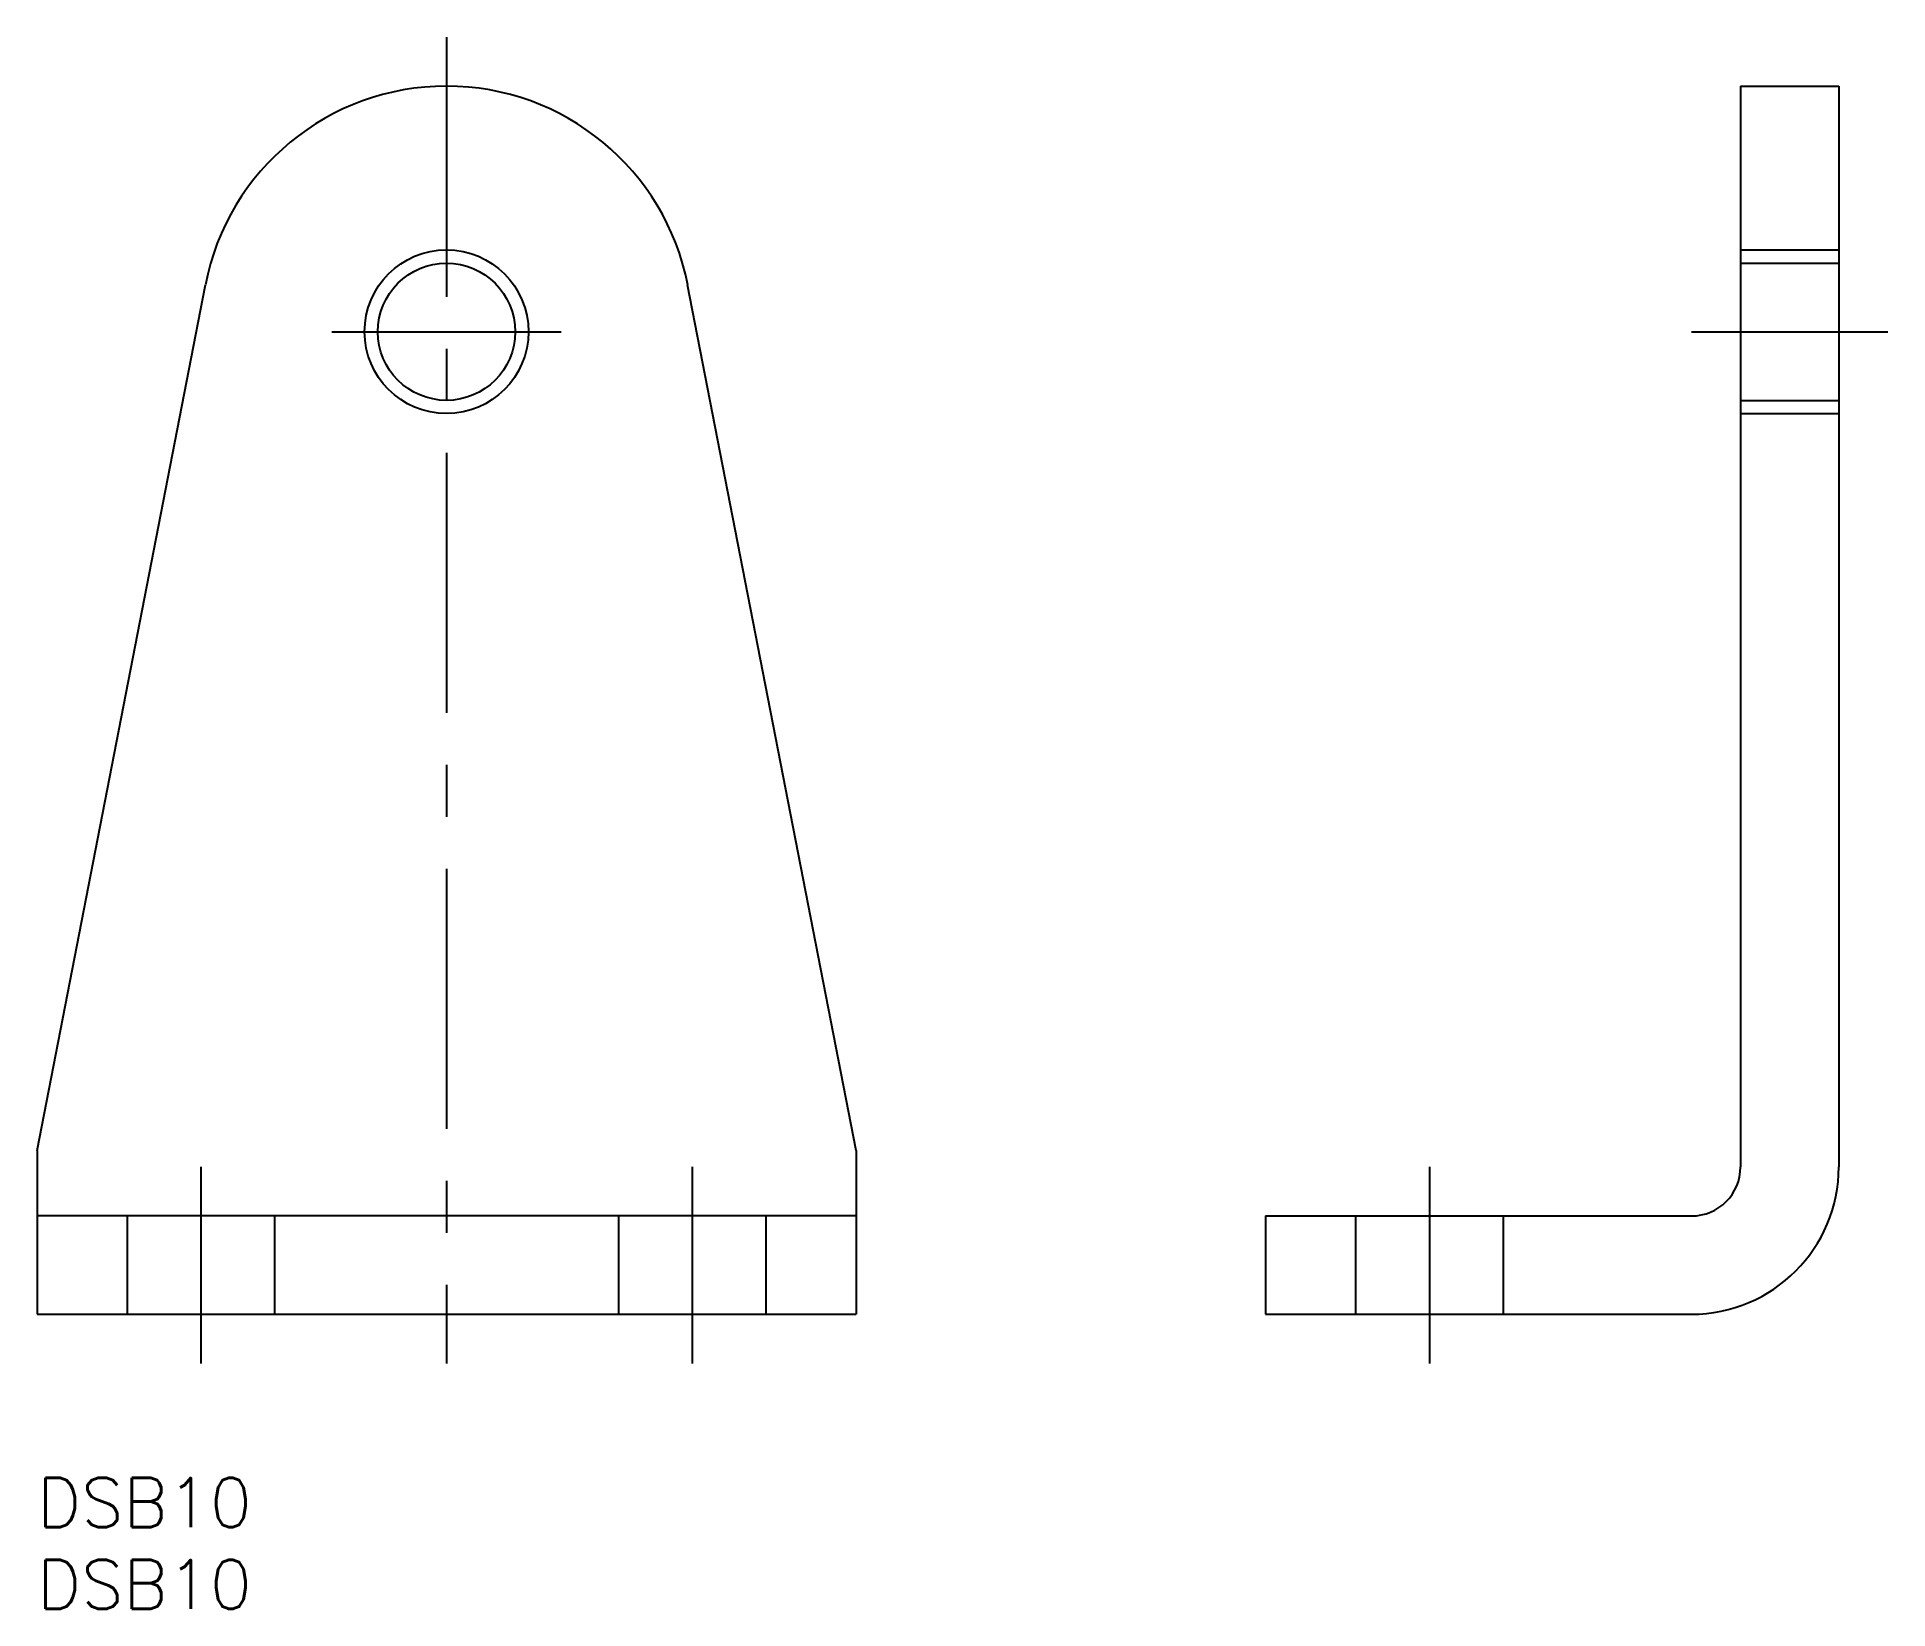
# Model space of a CAD drawing. Extents: x 0 to 113, y -8 to 88.
import ezdxf

# ---------------------------------------------------------------- set-up
doc = ezdxf.new("R2010")
doc.units = 0
doc.header["$LTSCALE"] = 0.5
doc.linetypes.add('CENTER', pattern=[50.8, 31.75, -6.35, 6.35, -6.35])
doc.linetypes.add('DASHED', pattern=[19.05, 12.7, -6.35])
for name, color, linetype in [('MSM_CENTER', 1, 'CENTER'), ('MSM_CONTINUOUS', 7, 'CONTINUOUS'), ('MSM_DASHED', 4, 'DASHED'), ('MSM_NARROW', 5, 'CONTINUOUS'), ('MSM_PART_NUMBER', 7, 'CONTINUOUS')]:
    doc.layers.add(name, color=color, linetype=linetype)
doc.styles.get("Standard").update_dxf_attribs({"font": 'txt.shx', "height": 3, "bigfont": 'bigfont.shx'})

# ---------------------------------------------------------------- blocks, each defined once
blk = doc.blocks.new('*U2')
at = {"layer": 'MSM_PART_NUMBER'}
blk.add_text('DSB10', height=3, dxfattribs=at).set_placement((0, -3))
blk = doc.blocks.new('*U3')
at = {"layer": 'MSM_PART_NUMBER'}
blk.add_text('DSB10', height=3, dxfattribs=at).set_placement((0, -8))

msp = doc.modelspace()

# ---------------------------------------------------------------- linework, layer by layer
at = {"layer": 'MSM_CENTER'}
for p, q in [((25, 88), (25, 7)), ((18, 70), (32, 70)), ((101, 70), (113, 70)), ((10, 19), (10, 7)), ((40, 19), (40, 7)), ((85, 19), (85, 7))]:
    msp.add_line(p, q, dxfattribs=at)
at = {"layer": 'MSM_CONTINUOUS'}
for p, q in [((104, 85), (110, 85)), ((104, 85), (104, 19)), ((110, 85), (110, 19)), ((0, 20), (10.28, 72.86)), ((50, 20), (39.72, 72.86)), ((0, 20), (0, 10)), ((50, 20), (50, 10)), ((50, 16), (0, 16)), ((75, 16), (75, 10)), ((75, 16), (101, 16)), ((0, 10), (50, 10)), ((75, 10), (101, 10))]:
    msp.add_line(p, q, dxfattribs=at)
msp.add_circle((25, 70), 4.19, dxfattribs=at)
for centre, radius, start, end in [((25, 70), 15, 11.0002, 168.9998), ((101, 19), 9, 270, 0), ((101, 19), 3, 270, 0)]:
    msp.add_arc(centre, radius, start, end, dxfattribs=at)
at = {"layer": 'MSM_DASHED'}
for p, q in [((104, 75), (110, 75)), ((104, 74.19), (110, 74.19)), ((104, 65.81), (110, 65.81)), ((104, 65), (110, 65)), ((5.5, 16), (5.5, 10)), ((14.5, 16), (14.5, 10)), ((35.5, 16), (35.5, 10)), ((44.5, 16), (44.5, 10)), ((80.5, 16), (80.5, 10)), ((89.5, 16), (89.5, 10))]:
    msp.add_line(p, q, dxfattribs=at)
at = {"layer": 'MSM_NARROW'}
msp.add_circle((25, 70), 5, dxfattribs=at)

# ---------------------------------------------------------------- block references
at = {"layer": 'MSM_CONTINUOUS'}
for name in ['*U2', '*U3']:
    msp.add_blockref(name, (0, 0), dxfattribs=at)

doc.saveas('drawing.dxf')
